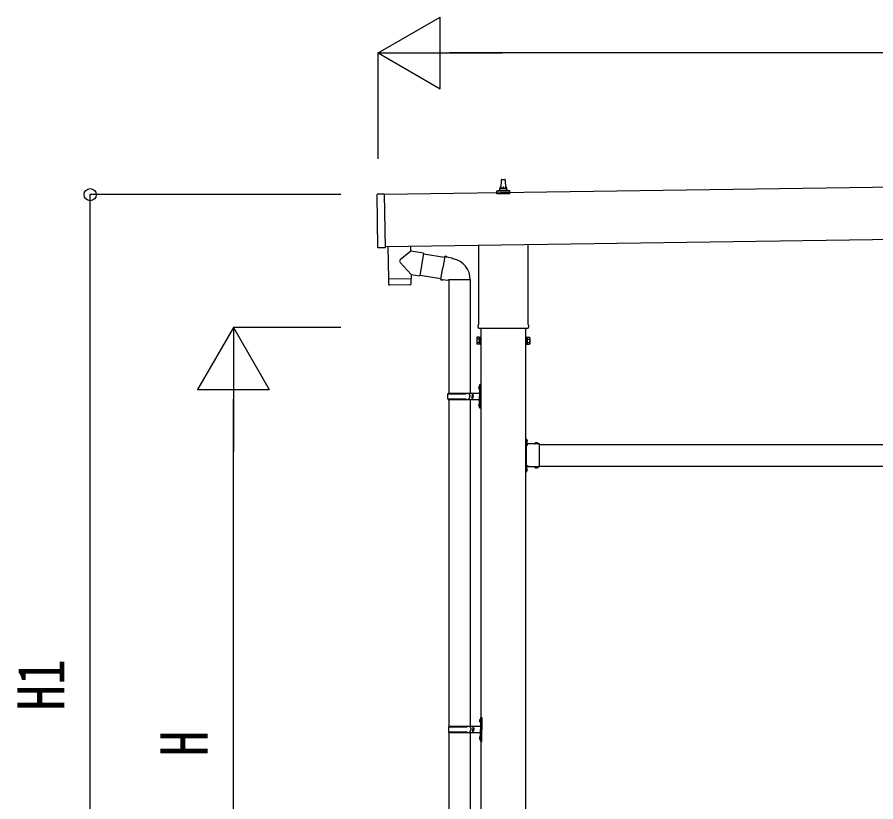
# Model space of a CAD drawing. Units: millimetres, scale not verified. Extents: x -16820 to 16820, y -11880 to 11880.
# Drawn here: x -5329 to -2932, y -2072 to 120 of the extents above; entities that cross this region are included whole.
import ezdxf
from ezdxf.enums import TextEntityAlignment as Align

# ---------------------------------------------------------------- set-up
doc = ezdxf.new("R2010")
doc.units = ezdxf.units.MM
doc.header["$LTSCALE"] = 50
for name, color, linetype in [('0-5_YKK_13', 4, 'Continuous'), ('0-6_YKK_A1', 4, 'Continuous'), ('0-7_YKK_D', 6, 'Continuous')]:
    doc.layers.add(name, color=color, linetype=linetype)
doc.styles.add('ＭＳ ゴシック', font='')
doc.styles.get('ＭＳ ゴシック').set_extended_font_data('MS Gothic')

msp = doc.modelspace()

# ---------------------------------------------------------------- linework, layer by layer
at = {"layer": '0-5_YKK_13'}
for p, q in [((-3977.7, -357.51), (-3976.97, -333.99)), ((-3975.97, -333.01), (-3967.43, -333.01)), ((-3966.43, -333.99), (-3965.7, -357.51)), ((-3981.7, -361.73), (-3981.7, -357.51)), ((-3980.7, -357.51), (-3962.7, -357.51)), ((-3961.7, -361.73), (-3961.7, -357.51)), ((-4321.9, -522.96), (-4324.01, -374.98)), ((-4304.03, -373.69), (-4323.02, -373.96)), ((-3989.95, -373.01), (-3989.95, -365.3)), ((-3953.45, -373.01), (-3989.95, -373.01)), ((-3989.57, -364.51), (-3953.83, -364.51)), ((-3989.19, -364.33), (-3982.47, -362.7)), ((-3982.08, -362.51), (-3961.32, -362.51)), ((-3954.22, -364.33), (-3960.94, -362.7)), ((-3953.45, -373.01), (-3953.45, -365.3)), ((-4229.75, -533.37), (-4229.96, -519.07)), ((-4040, -737), (-4040, -516.35)), ((-3903.4, -514.4), (-3903.4, -737)), ((-4229.75, -533.37), (-4259.53, -557.61)), ((-4194.26, -539.1), (-4229.75, -533.37)), ((-4194.26, -539.1), (-4204.42, -601.99)), ((-4194.55, -540.93), (-4135.57, -550.32)), ((-4135.25, -548.5), (-4140.78, -579.87)), ((-4135.25, -548.5), (-4134.11, -546.52)), ((-4134.11, -546.52), (-4130.54, -547.15)), ((-4130.54, -547.15), (-4130.13, -549.5)), ((-4228.83, -598.04), (-4259.7, -564.94)), ((-4115.61, -552.32), (-4113.93, -553.95)), ((-4113.93, -553.95), (-4111.81, -554.4)), ((-4228.83, -598.04), (-4204.42, -601.99)), ((-4228.83, -598.04), (-4228.66, -610.06)), ((-4146.31, -611.23), (-4140.78, -579.87)), ((-4292.64, -611.97), (-4292.22, -625.02)), ((-4288.15, -610.91), (-4288.12, -611.91)), ((-4233.16, -610.12), (-4233.16, -611.12)), ((-4204.12, -600.16), (-4145.99, -609.42)), ((-4146.31, -611.23), (-4145.91, -613.49)), ((-4146.31, -611.23), (-4141.16, -612.05)), ((-4145.91, -613.49), (-4142.35, -614.12)), ((-4142.35, -614.12), (-4141.16, -612.05)), ((-4141.16, -612.05), (-4126.56, -614.36)), ((-4126.56, -614.36), (-4124.35, -613.38)), ((-4064.05, -613.78), (-4125.24, -613.78)), ((-4124.2, -613.78), (-4124.2, -929.78)), ((-4064.2, -613.78), (-4064.2, -929.78)), ((-4231.64, -627.1), (-4289.18, -627.92)), ((-4041.7, -745.78), (-4041.7, -740.28)), ((-3901.7, -740.28), (-3901.7, -745.78)), ((-3903.76, -749.28), (-4039.64, -749.28)), ((-4045.7, -775.28), (-4044.94, -773.96)), ((-4045.7, -775.28), (-4045.7, -792.28)), ((-4038.7, -778.87), (-4044.94, -778.87)), ((-4038.7, -788.68), (-4044.94, -788.68)), ((-3904.7, -778.87), (-3898.46, -778.87)), ((-3904.7, -788.68), (-3898.46, -788.68)), ((-3897.7, -775.28), (-3898.46, -773.96)), ((-3897.7, -775.28), (-3897.7, -792.28)), ((-4045.7, -792.28), (-4044.94, -793.59)), ((-4038.7, -793.59), (-4044.94, -793.59)), ((-4036.2, -792.98), (-4038.7, -792.98)), ((-3907.2, -792.98), (-3904.7, -792.98)), ((-3904.7, -793.59), (-3898.46, -793.59)), ((-3897.7, -792.28), (-3898.46, -793.59)), ((-4039.23, -910.63), (-4038.6, -910.63)), ((-4039.23, -910.63), (-4039.23, -918.93)), ((-4038.6, -910.63), (-4038.6, -918.93)), ((-4038.6, -910.63), (-4038.2, -911.03)), ((-4038.2, -906.78), (-4035.2, -905.28)), ((-4038.2, -906.78), (-4038.2, -938.78)), ((-4035.2, -905.28), (-4035.2, -938.78)), ((-4035.2, -905.28), (-4034.2, -905.28)), ((-4034.2, -905.28), (-4034.2, -938.78)), ((-4127.2, -931.78), (-4076.87, -931.78)), ((-4126.2, -929.78), (-4040.2, -929.78)), ((-4126.2, -929.78), (-4126.2, -931.78)), ((-4067.2, -929.78), (-4067.2, -934.28)), ((-4067.2, -934.28), (-4065.2, -934.28)), ((-4065.2, -934.28), (-4065.2, -938.78)), ((-4059.2, -929.78), (-4059.2, -938.78)), ((-4059.2, -934.28), (-4056.2, -934.28)), ((-4056.2, -934.28), (-4056.2, -938.78)), ((-4040.5, -912.64), (-4038.46, -913.63)), ((-4039.23, -918.93), (-4038.6, -918.93)), ((-4038.6, -918.93), (-4038.2, -918.53)), ((-4038.46, -913.63), (-4037.85, -914.78)), ((-4038.2, -911.03), (-4038.2, -918.53)), ((-4127.2, -945.78), (-4076.87, -945.78)), ((-4126.2, -947.78), (-4126.2, -945.78)), ((-4126.2, -947.78), (-4040.2, -947.78)), ((-4124.2, -947.78), (-4124.2, -1860.28)), ((-4067.2, -947.78), (-4067.2, -943.28)), ((-4067.2, -943.28), (-4065.2, -943.28)), ((-4065.2, -943.28), (-4065.2, -938.78)), ((-4064.2, -947.78), (-4064.2, -1860.28)), ((-4059.2, -947.78), (-4059.2, -938.78)), ((-4059.2, -943.28), (-4056.2, -943.28)), ((-4056.2, -943.28), (-4056.2, -938.78)), ((-4039.23, -958.63), (-4038.6, -958.63)), ((-4039.23, -958.63), (-4039.23, -966.93)), ((-4038.6, -958.63), (-4038.6, -966.93)), ((-4038.6, -958.63), (-4038.2, -959.03)), ((-4038.2, -970.78), (-4038.2, -938.78)), ((-4035.2, -972.28), (-4035.2, -938.78)), ((-4034.2, -972.28), (-4034.2, -938.78)), ((-4040.5, -960.64), (-4038.46, -961.63)), ((-4039.23, -966.93), (-4038.6, -966.93)), ((-4038.6, -966.93), (-4038.2, -966.53)), ((-4038.46, -961.63), (-4037.85, -962.78)), ((-4038.2, -959.03), (-4038.2, -966.53)), ((-4038.2, -970.78), (-4035.2, -972.28)), ((-4035.2, -972.28), (-4034.2, -972.28)), ((-3907.6, -1056.28), (-3909.2, -1056.28)), ((-3909.2, -1060.78), (-3907.6, -1060.78)), ((-3907.6, -1061.78), (-3909.2, -1061.78)), ((-3903.5, -1063.78), (-3909.2, -1063.78)), ((-3907.6, -1065.78), (-3909.2, -1065.78)), ((-3909.2, -1066.78), (-3907.6, -1066.78)), ((-3907.6, -1073.24), (-3907.6, -1056.28)), ((-3907.6, -1059.74), (-3907.6, -1067.81)), ((-3907.6, -1062.65), (-3904.94, -1061.33)), ((-3907.6, -1064.9), (-3904.94, -1066.23)), ((-3871.2, -1071.68), (-3907.6, -1071.68)), ((-3907.2, -1073.28), (-3904.2, -1073.28)), ((-3907.2, -1082.06), (-3907.2, -1075.28)), ((-3906.74, -1059.04), (-3906.9, -1059.04)), ((-3906.74, -1068.51), (-3906.9, -1068.51)), ((-3883.94, -1070.81), (-3883.94, -1070.98)), ((-3875.17, -1071.68), (-3883.24, -1071.68)), ((-3880.33, -1071.68), (-3881.65, -1069.02)), ((-3878.08, -1071.68), (-3876.75, -1069.02)), ((-3874.47, -1070.81), (-3874.47, -1070.98)), ((-3871.2, -1082.06), (-3871.2, -1071.68)), ((-3907.2, -1124.06), (-3907.2, -1083.49)), ((-3871.2, -1124.06), (-3871.2, -1083.49)), ((-3907.2, -1132.28), (-3907.2, -1125.49)), ((-3871.2, -1135.88), (-3871.2, -1125.49)), ((-3907.6, -1141.78), (-3909.2, -1141.78)), ((-3907.6, -1145.78), (-3909.2, -1145.78)), ((-3907.6, -1151.28), (-3907.6, -1134.32)), ((-3871.2, -1135.88), (-3907.6, -1135.88)), ((-3907.6, -1139.74), (-3907.6, -1147.81)), ((-3907.6, -1142.65), (-3904.94, -1141.33)), ((-3907.6, -1144.9), (-3904.94, -1146.23)), ((-3904.2, -1134.28), (-3907.2, -1134.28)), ((-3906.74, -1139.04), (-3906.9, -1139.04)), ((-3906.74, -1148.51), (-3906.9, -1148.51)), ((-3883.94, -1136.74), (-3883.94, -1136.58)), ((-3875.17, -1135.88), (-3883.24, -1135.88)), ((-3880.33, -1135.88), (-3881.65, -1138.53)), ((-3878.08, -1135.88), (-3876.75, -1138.53)), ((-3874.47, -1136.74), (-3874.47, -1136.58)), ((-3907.6, -1151.28), (-3909.2, -1151.28)), ((-4038, -1843.13), (-4035.96, -1844.13)), ((-4036.73, -1841.13), (-4036.1, -1841.13)), ((-4036.73, -1841.13), (-4036.73, -1849.43)), ((-4036.1, -1841.13), (-4036.1, -1849.43)), ((-4036.1, -1841.13), (-4035.7, -1841.53)), ((-4035.96, -1844.13), (-4035.35, -1845.28)), ((-4035.7, -1837.28), (-4032.7, -1835.78)), ((-4035.7, -1837.28), (-4035.7, -1869.28)), ((-4035.7, -1841.53), (-4035.7, -1849.03)), ((-4032.7, -1835.78), (-4032.7, -1869.28)), ((-4032.7, -1835.78), (-4031.7, -1835.78)), ((-4031.7, -1835.78), (-4031.7, -1869.28)), ((-4124.7, -1862.28), (-4074.37, -1862.28)), ((-4123.7, -1860.28), (-4037.7, -1860.28)), ((-4123.7, -1860.28), (-4123.7, -1862.28)), ((-4064.7, -1860.28), (-4064.7, -1864.78)), ((-4064.7, -1864.78), (-4062.7, -1864.78)), ((-4062.7, -1864.78), (-4062.7, -1869.28)), ((-4062.7, -1873.78), (-4062.7, -1869.28)), ((-4056.7, -1860.28), (-4056.7, -1869.28)), ((-4056.7, -1864.78), (-4053.7, -1864.78)), ((-4056.7, -1878.28), (-4056.7, -1869.28)), ((-4053.7, -1864.78), (-4053.7, -1869.28)), ((-4053.7, -1873.78), (-4053.7, -1869.28)), ((-4036.73, -1849.43), (-4036.1, -1849.43)), ((-4036.1, -1849.43), (-4035.7, -1849.03)), ((-4035.7, -1901.28), (-4035.7, -1869.28)), ((-4032.7, -1902.78), (-4032.7, -1869.28)), ((-4031.7, -1902.78), (-4031.7, -1869.28)), ((-4124.7, -1876.28), (-4074.37, -1876.28)), ((-4124.2, -1878.27), (-4124.2, -2837.78)), ((-4123.7, -1878.28), (-4123.7, -1876.28)), ((-4123.7, -1878.28), (-4037.7, -1878.28)), ((-4064.7, -1878.28), (-4064.7, -1873.78)), ((-4064.7, -1873.78), (-4062.7, -1873.78)), ((-4064.2, -1878.27), (-4064.2, -2837.78)), ((-4056.7, -1873.78), (-4053.7, -1873.78)), ((-4038, -1891.13), (-4035.96, -1892.13)), ((-4036.73, -1889.13), (-4036.1, -1889.13)), ((-4036.73, -1889.13), (-4036.73, -1897.43)), ((-4036.1, -1889.13), (-4036.1, -1897.43)), ((-4036.1, -1889.13), (-4035.7, -1889.53)), ((-4035.96, -1892.13), (-4035.35, -1893.28)), ((-4035.7, -1889.53), (-4035.7, -1897.03)), ((-4036.73, -1897.43), (-4036.1, -1897.43)), ((-4036.1, -1897.43), (-4035.7, -1897.03)), ((-4035.7, -1901.28), (-4032.7, -1902.78)), ((-4032.7, -1902.78), (-4031.7, -1902.78))]:
    msp.add_line(p, q, dxfattribs=at)
for points in [[(-4304.03, -373.69), (-4301.89, -523.68), (-4320.88, -523.95)], [(-4293.95, -519.98), (-4292.65, -610.97), (-4228.66, -610.06)], [(-4135.25, -548.5), (-4130.13, -549.5), (-4115.61, -552.32)], [(-4228.68, -624.11), (-4228.64, -611.06), (-4292.64, -611.97)], [(-4038.7, -793.59), (-4038.7, -773.96), (-4044.94, -773.96)], [(-4038.7, -792.98), (-4038.7, -774.58), (-4036.2, -774.58)], [(-3904.7, -792.98), (-3904.7, -774.58), (-3907.2, -774.58)], [(-3904.7, -793.59), (-3904.7, -773.96), (-3898.46, -773.96)], [(-4040.5, -916.93), (-4038.46, -915.93), (-4037.85, -914.78)], [(-4040.5, -964.93), (-4038.46, -963.93), (-4037.85, -962.78)], [(-3909.2, -1071.28), (-3909.2, -1065.28), (-3909.2, -1062.28), (-3909.2, -1056.28)], [(-3907.2, -1075.28), (-3904.2, -1075.28), (-3904.2, -1071.68)], [(-3909.2, -1151.28), (-3909.2, -1145.28), (-3909.2, -1142.28), (-3909.2, -1136.28)], [(-3907.2, -1132.28), (-3904.2, -1132.28), (-3904.2, -1135.88)], [(-4038, -1847.42), (-4035.96, -1846.43), (-4035.35, -1845.28)], [(-4038, -1895.42), (-4035.96, -1894.43), (-4035.35, -1893.28)]]:
    msp.add_lwpolyline(points, dxfattribs=at)
for points in [[(-4036.2, -794.28), (-4036.2, -773.28), (-4034.2, -773.28), (-4034.2, -794.28)], [(-3907.2, -794.28), (-3907.2, -773.28), (-3909.2, -773.28), (-3909.2, -794.28)]]:
    msp.add_lwpolyline(points, close=True, dxfattribs=at)
for centre, radius, start, end in [((-3975.97, -334.01), 1, 90, 178.60509), ((-3967.43, -334.01), 1, 1.39491, 90), ((-3977.62, -358.15), 4.13, 90, 171.17633), ((-3980.7, -358.51), 1, 90, 180), ((-3968.37, -357.51), 4.83, 133.60282, 180), ((-3975.03, -357.51), 4.83, 0, 46.39718), ((-3965.79, -358.15), 4.13, 8.82367, 90), ((-3962.7, -358.51), 1, 0, 90), ((-4323.01, -374.96), 1, 90.81845, 180.81845), ((-3988.95, -365.3), 1, 103.62699, 180), ((-3982.7, -361.73), 1, 283.62699, 0), ((-3960.7, -361.73), 1, 180, 256.37301), ((-3954.45, -365.3), 1, 0, 76.37301), ((-4320.9, -522.95), 1, 180.81845, 270.81845), ((-4256.21, -561.35), 5, 131.47396, 225.79244), ((-4124.35, -613.38), 60.3, 359.62495, 78), ((-4289.22, -624.92), 3, 181.81845, 270.86677), ((-4231.68, -624.1), 3, 270.81845, 359.81845), ((-4037.7, -740.28), 4, 125.09963, 180), ((-3905.7, -740.28), 4, 0, 54.90037), ((-4037.7, -745.78), 4, 180, 194.47751), ((-4037.7, -745.78), 4, 194.47751, 241.04498), ((-3905.7, -745.78), 4, 298.95502, 345.52249), ((-3905.7, -745.78), 4, 345.52249, 0), ((-4041.36, -776.42), 4.34, 145.61575, 214.38425), ((-4029.46, -783.78), 16.24, 162.41205, 197.58795), ((-4041.36, -791.14), 4.34, 145.61575, 214.38425), ((-3902.05, -776.42), 4.34, 325.61575, 34.38425), ((-3913.94, -783.78), 16.24, 342.41205, 17.58795), ((-3902.05, -791.14), 4.34, 325.61575, 34.38425), ((-4034.9, -914.78), 6, 136.21765, 223.78235), ((-4078.45, -938.78), 49.25, 171.82876, 180.00002), ((-4076.87, -929.78), 2, 270, 359.99998), ((-4040.2, -927.78), 2, 270, 359.99998), ((-4078.45, -938.78), 49.25, 180.00002, 188.17127), ((-4076.87, -947.78), 2, 0.00005, 90.00004), ((-4034.9, -962.78), 6, 136.21765, 223.78235), ((-4040.2, -949.78), 2, 0.00005, 90.00004), ((-3907.2, -1071.28), 2, 180, 270), ((-3906.9, -1059.74), 0.7, 90, 180), ((-3906.9, -1067.81), 0.7, 180, 270), ((-3906.74, -1059.9), 0.862, 39.12355, 90), ((-3906.74, -1067.65), 0.862, 270, 320.87645), ((-3911.5, -1063.78), 7, 0, 39.12355), ((-3911.5, -1063.78), 7, 320.87645, 0), ((-3883.24, -1070.98), 0.7, 180, 270), ((-3883.07, -1070.81), 0.862, 129.12355, 180), ((-3879.2, -1075.58), 7, 90, 129.12355), ((-3879.2, -1075.58), 7, 50.87645, 90), ((-3875.17, -1070.98), 0.7, 270, 0), ((-3875.33, -1070.81), 0.862, 0, 50.87645), ((-3907.9, -1082.78), 1, 314.427, 45.573), ((-3870.5, -1082.78), 1, 134.427, 225.573), ((-3907.9, -1124.78), 1, 314.427, 45.573), ((-3870.5, -1124.78), 1, 134.427, 225.573), ((-3907.2, -1136.28), 2, 90, 180), ((-3906.9, -1139.74), 0.7, 90, 180), ((-3906.9, -1147.81), 0.7, 180, 270), ((-3906.74, -1139.9), 0.862, 39.12355, 90), ((-3906.74, -1147.65), 0.862, 270, 320.87645), ((-3911.5, -1143.78), 7, 0, 39.12355), ((-3911.5, -1143.78), 7, 320.87645, 0), ((-3883.24, -1136.58), 0.7, 90, 180), ((-3883.07, -1136.74), 0.862, 180, 230.87645), ((-3879.2, -1131.98), 7, 230.87645, 270), ((-3879.2, -1131.98), 7, 270, 309.12355), ((-3875.17, -1136.58), 0.7, 0, 90), ((-3875.33, -1136.74), 0.862, 309.12355, 0), ((-4032.4, -1845.28), 6, 136.21765, 223.78235), ((-4075.95, -1869.28), 49.25, 171.82876, 180.00002), ((-4075.95, -1869.28), 49.25, 180.00002, 188.17127), ((-4074.37, -1860.28), 2, 270, 359.99998), ((-4037.7, -1858.28), 2, 270, 359.99998), ((-4074.37, -1878.28), 2, 0.00005, 90.00004), ((-4032.4, -1893.28), 6, 136.21765, 223.78235), ((-4037.7, -1880.28), 2, 0.00005, 90.00004)]:
    msp.add_arc(centre, radius, start, end, dxfattribs=at)
at = {"layer": '0-6_YKK_A1'}
for p, q in [((1083.03, -298.18), (-4304.01, -375.1)), ((-4301.94, -520.09), (1085.1, -443.14)), ((-4034.2, -749.28), (-4034.2, -3546.78)), ((-3909.2, -3546.78), (-3909.2, -749.28)), ((-3871.2, -1073.78), (-1072.2, -1073.78)), ((-3904.2, -1133.78), (-3908.7, -1133.78)), ((-3871.2, -1133.78), (-1072.2, -1133.78))]:
    msp.add_line(p, q, dxfattribs=at)
msp.add_lwpolyline([(-3904.2, -1073.78), (-3908.7, -1073.78), (-3908.7, -1133.78)], dxfattribs=at)
at = {"layer": '0-7_YKK_D'}
for p, q in [((-4321.5, 20.4), (-4148.3, 120.4)), ((-4148.3, -79.6), (-4148.3, 120.4)), ((-4321.5, -275.34), (-4321.5, 21.4)), ((-4321.5, 20.4), (-4148.3, -79.6)), ((-4321.5, 20.4), (-3975.09, 20.4)), ((2169.93, 20.4), (-4121.5, 20.4)), ((-4425.43, -375.42), (-5126.43, -375.42)), ((-5125.43, -3046.78), (-5125.43, -375.42)), ((-4725.43, -746.78), (-4825.43, -919.98)), ((-4425.43, -746.78), (-4726.43, -746.78)), ((-4725.43, -746.78), (-4625.43, -919.98)), ((-4725.43, -746.78), (-4725.43, -1093.19)), ((-4825.43, -919.98), (-4625.43, -919.98)), ((-4725.43, -2846.78), (-4725.43, -946.78))]:
    msp.add_line(p, q, dxfattribs=at)
msp.add_circle((-5125.43, -375.42), 17, dxfattribs=at)

# ---------------------------------------------------------------- texts
at = {"layer": '0-7_YKK_D', "style": 'ＭＳ ゴシック', "width": 0.8}
for s, p in [('H1', (-5157.43, -1816.7)), ('H', (-4757.43, -1944.78))]:
    msp.add_text(s, height=132, rotation=90, dxfattribs=at).set_placement(p, align=Align.BOTTOM_LEFT)

doc.saveas('drawing.dxf')
